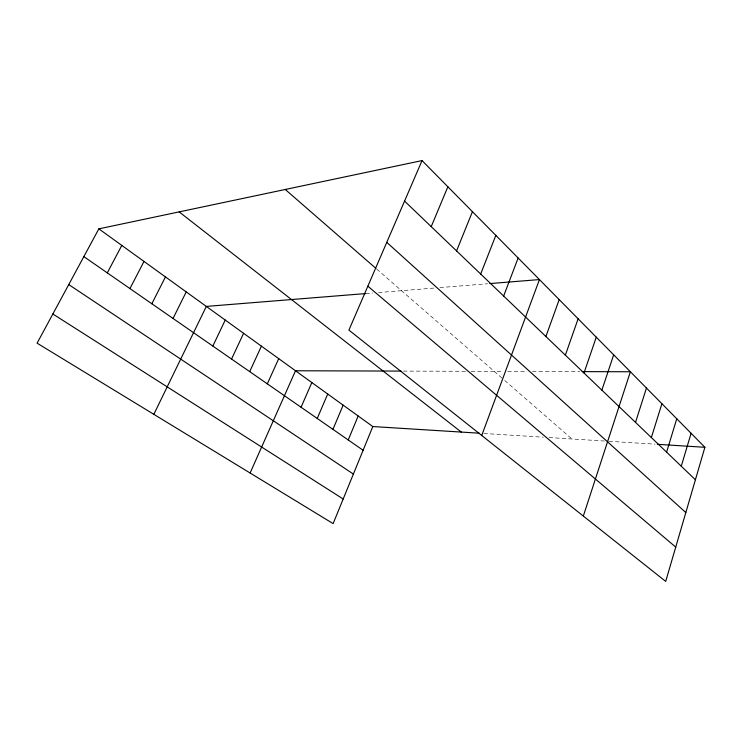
<?xml version="1.0" encoding="UTF-8"?>
<svg xmlns="http://www.w3.org/2000/svg" width="742" height="742" viewBox="0 0 742 742"><rect width="100%" height="100%" fill="white"/><g stroke="black" fill="none" stroke-linecap="round" stroke-linejoin="round"><path stroke-width="0.56" stroke-dasharray="3.71 2.78" d="M365.797 293.563L372.707 293.007M378.476 292.543L434.218 288.054M439.876 287.599L487.605 283.75M403.407 371.093L466.486 371.278M471.124 371.288L503.215 371.39M507.704 371.399L526.792 371.454M532.422 371.473L579.901 371.612M483.905 433.486L543.339 437.196M549.08 437.557L604.322 441.008M608.941 441.295L655.075 444.17M376.75 269.105L503.864 379.728M504.736 380.488L571.943 438.986"/><path stroke-width="1.11" d="M704.9 447.287L665.704 581.413L348.907 330.107L422.04 160.587L704.9 447.287L657.384 444.319M681.267 466.226L691.099 433.291M666.594 452.166L676.769 418.776M651.355 437.557L661.901 403.704M635.514 422.383L646.449 388.047M583.323 516.061L630.385 371.761L582.182 371.621M601.873 390.153L613.671 354.824M583.991 373.022L596.271 337.174M565.358 355.158L578.12 318.791M545.899 336.516L559.199 299.601M481.734 435.471L539.434 279.576L489.831 283.574M503.651 296.039L518.139 257.993M480.677 274.03L495.832 235.381M456.562 250.926L472.441 211.665M479.406 433.207L372.809 426.548L333.121 523.611L37.1 343.175L98.853 228.851L422.04 160.587M348.23 439.95L358.182 415.993M431.223 226.644L447.871 186.771M332.945 429.349L343.156 405.151M317.233 418.451L327.723 394.011M301.067 407.247L311.844 382.557M250.11 473.016L295.511 370.768L401.144 371.083M267.324 383.846L278.714 358.646M249.702 371.621L261.416 346.162M231.55 359.035L243.599 333.306M212.843 346.06L225.243 320.062M153.835 414.333L206.332 306.409L365.797 293.563M173.034 318.457L186.223 291.903M151.85 303.766L165.447 276.914M129.952 288.573L143.994 261.425M107.293 272.87L121.809 245.417M52.858 314.005L343.184 499.004M68.746 284.585L353.377 474.073M83.855 256.611L363.107 450.273M98.853 228.851L372.809 426.548M179.156 211.887L461.311 432.076M367.856 286.18L675.73 547.104M285.262 189.479L375.897 268.363M386.767 242.346L685.831 512.555M404.566 201.101L695.412 479.768"/></g></svg>
